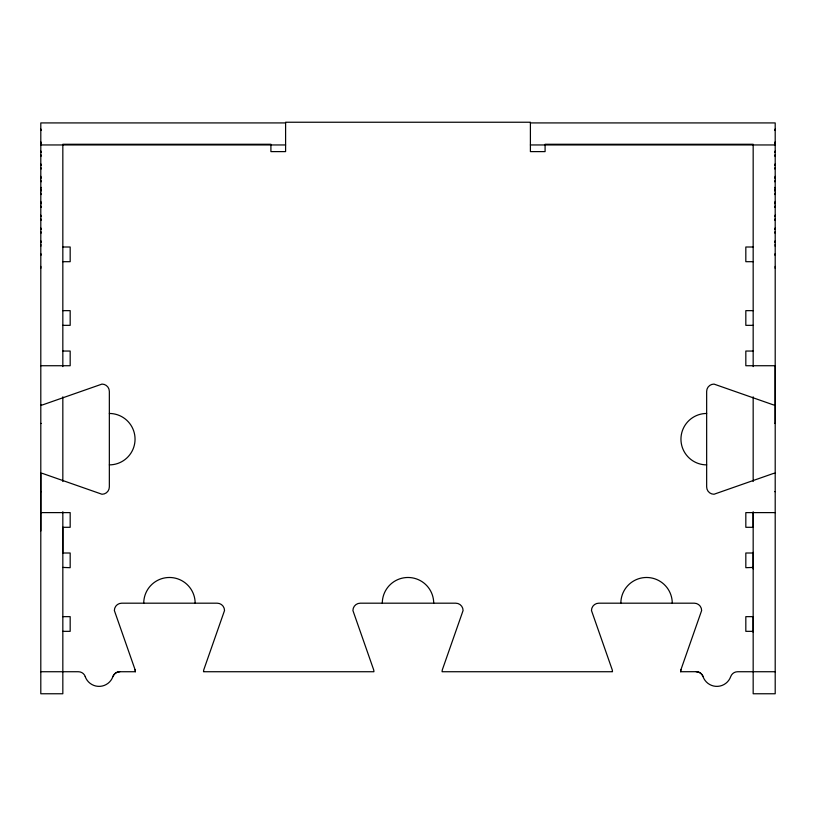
<?xml version="1.0" encoding="UTF-8"?>
<svg xmlns="http://www.w3.org/2000/svg" width="816" height="816" viewBox="0 0 816 816"><rect width="100%" height="100%" fill="white"/><g stroke="black" fill="none" stroke-linecap="round" stroke-linejoin="round"><path stroke-width="1.22" d="M40.8 530.971L40.8 473.26A7.344 7.344 0 0 1 42.901 473.566L102 494.251A7.344 7.344 0 0 0 109.344 486.907L109.344 391.435A7.344 7.344 0 0 0 102 384.091L42.901 404.777A7.344 7.344 0 0 1 40.8 405.083M40.8 268.27L40.8 266.424M40.8 253.603L41.208 255.051M40.8 246.238L40.8 244.392M40.8 240.781L41.208 242.24M40.8 231.571L41.208 233.029M40.8 227.97L41.208 229.418M40.8 218.759L41.208 220.208M40.8 215.149L41.208 216.597M40.8 205.948L41.208 207.386M40.8 201.46L41.208 203.786M40.8 193.117L41.208 194.575M40.8 188.649L41.208 190.964M40.8 187.915L41.208 187.405M40.8 180.305L41.208 181.754M40.8 176.368L41.208 178.143M40.8 167.494L41.208 168.932M40.8 163.873L41.208 165.332M40.8 154.663L41.208 156.121M40.8 151.052L41.208 152.51M40.8 141.841L41.208 143.3M40.8 129.03L41.208 130.478M753.168 632.359L753.168 617.12M753.168 568.864L753.168 552.35M753.168 526.952L753.168 511.714M775.2 268.27L775.2 266.424M775.2 253.603L774.792 255.051M775.2 246.238L775.2 244.392M775.2 240.781L774.792 242.24M775.2 231.571L774.792 233.029M775.2 227.97L774.792 229.418M775.2 218.759L774.792 220.208M775.2 215.149L774.792 216.597M775.2 205.948L774.792 207.386M775.2 201.46L774.792 203.786M775.2 193.117L774.792 194.575M775.2 188.649L774.792 190.964M775.2 187.915L774.792 187.405M775.2 180.305L774.792 181.754M775.2 176.368L774.792 178.143M775.2 167.494L774.792 168.932M775.2 163.873L774.792 165.332M775.2 154.663L774.792 156.121M775.2 151.052L774.792 152.51M775.2 141.841L774.792 143.3M775.2 129.03L774.792 130.478M62.832 567.426L70.176 567.691L70.176 553.003L62.832 553.003L62.832 527.299L70.176 527.299L70.176 512.611L40.8 512.611M703.106 676.607A7.334 7.334 0 0 0 696.13 671.69L680.646 671.731A7.354 7.354 0 0 1 680.952 669.63L701.638 610.531A7.344 7.344 0 0 0 694.294 603.187L598.822 603.187A7.344 7.344 0 0 0 591.478 610.531L612.163 669.63A7.344 7.344 0 0 1 612.469 671.731L442.088 671.731A7.344 7.344 0 0 1 442.394 669.63L463.08 610.531A7.344 7.344 0 0 0 455.736 603.187L360.264 603.187A7.344 7.344 0 0 0 352.92 610.531L373.606 669.63A7.344 7.344 0 0 1 373.912 671.731L203.531 671.731A7.344 7.344 0 0 1 203.837 669.63L224.522 610.531A7.344 7.344 0 0 0 217.178 603.187L121.706 603.187A7.344 7.344 0 0 0 114.362 610.531L135.048 669.63A7.354 7.354 0 0 1 135.354 671.731L119.86 671.731A7.334 7.334 0 0 0 112.894 676.607A14.688 14.688 0 0 1 85.211 676.607M285.6 122.92L40.8 122.92L40.8 693.763L62.832 693.763L62.832 511.714M530.4 122.92L775.2 122.92L775.2 693.763L753.168 693.763L753.168 512.611M40.8 144.952L285.6 144.952M530.4 144.952L775.2 144.952M62.832 247.003L70.176 247.003L70.176 261.691L62.832 261.691M753.168 247.003L745.824 247.003L745.824 261.691L753.168 261.691M62.832 310.651L70.176 310.651L70.176 325.339L62.832 325.339M753.168 310.651L745.824 310.651L745.824 325.339L753.168 325.339M62.832 351.043L70.176 351.043L70.176 365.731L40.8 365.731M753.168 351.043L745.824 351.043L745.824 365.731L775.2 365.731L775.2 423.443A7.344 7.344 0 0 1 774.802 423.433M775.2 512.611L745.824 512.611L745.824 527.299L753.168 527.299M753.168 553.003L745.824 553.003L745.824 567.691L753.168 567.426M62.832 616.651L70.176 616.651L70.176 631.339L62.832 631.339M753.168 616.651L745.824 616.651L745.824 631.339L753.168 631.339M40.8 671.731L78.326 671.731A7.334 7.334 0 0 1 85.292 676.607M775.2 671.731L737.674 671.731A7.334 7.334 0 0 0 730.708 676.607A14.688 14.688 0 0 1 703.025 676.607A7.344 7.344 0 0 0 696.13 671.731M753.168 366.598L753.168 144.269L545.088 144.269L545.088 151.613L530.4 151.613L530.4 122.237L285.6 122.237L285.6 151.613L270.912 151.613L270.912 144.269L62.832 144.269L62.832 366.598M753.168 396.841L753.168 481.501M62.832 396.841L62.832 481.501M775.2 473.26A7.344 7.344 0 0 0 773.099 473.566L714 494.251A7.344 7.344 0 0 1 706.656 486.907L706.656 391.435A7.344 7.344 0 0 1 714 384.091L773.099 404.777A7.344 7.344 0 0 0 775.2 405.083M706.656 464.875A25.704 25.704 0 0 1 680.952 439.171A25.704 25.704 0 0 1 706.656 413.467M620.854 603.187A25.704 25.704 0 0 1 646.558 577.483A25.704 25.704 0 0 1 672.262 603.187M680.646 671.731A7.334 7.334 0 0 1 680.952 669.63M382.296 603.187A25.704 25.704 0 0 1 408 577.483A25.704 25.704 0 0 1 433.704 603.187M112.945 676.627A7.344 7.344 0 0 1 119.87 671.731M109.344 413.467A25.704 25.704 0 0 1 135.048 439.171A25.704 25.704 0 0 1 109.344 464.875M143.738 603.187A25.704 25.704 0 0 1 169.442 577.483A25.704 25.704 0 0 1 195.146 603.187M135.048 669.63A7.334 7.334 0 0 1 135.354 671.731M40.8 491.62A7.344 7.344 0 0 1 41.198 491.63M41.198 423.433A7.344 7.344 0 0 1 40.8 423.443M774.802 491.63A7.344 7.344 0 0 1 775.2 491.62"/></g></svg>
